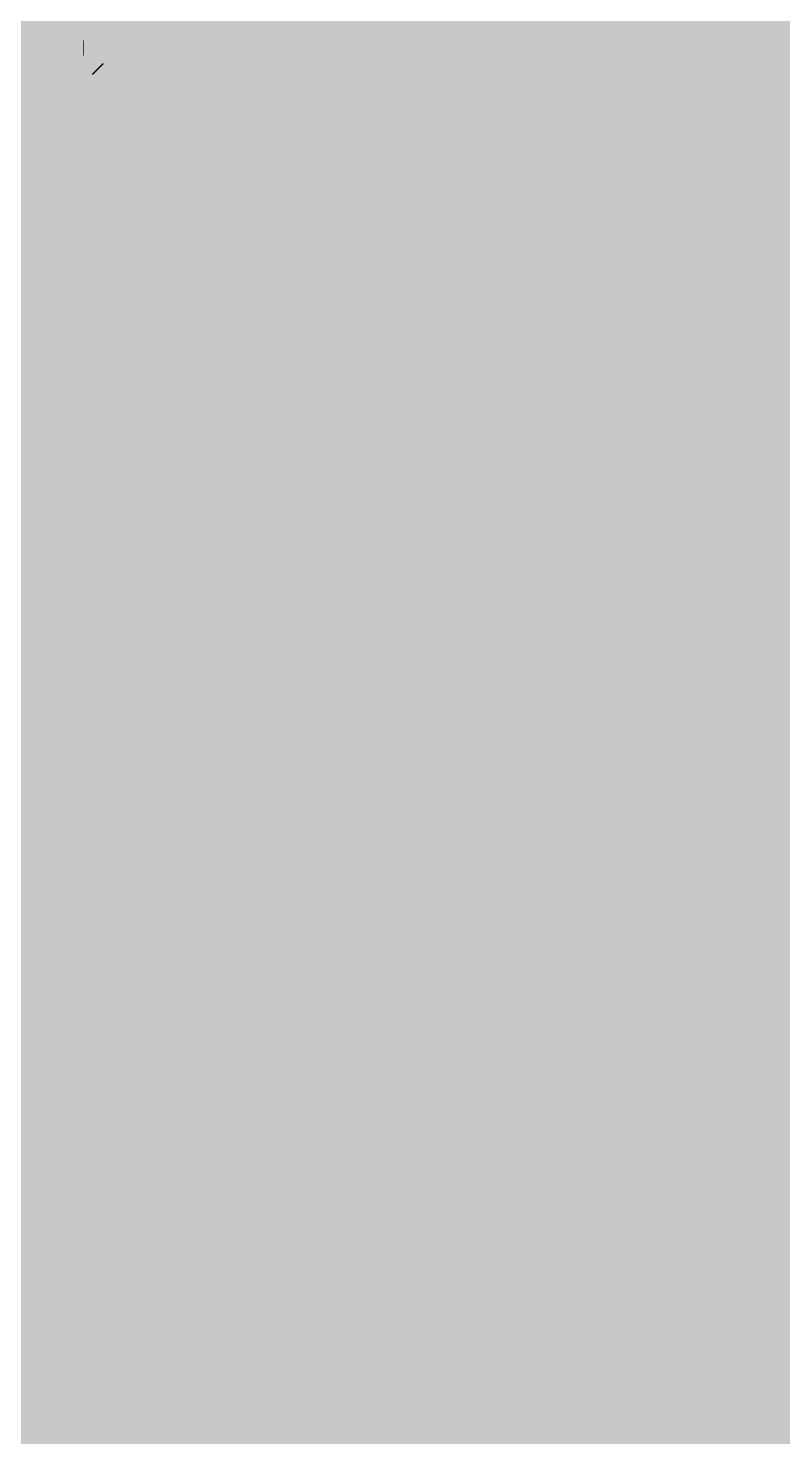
# Model space of a CAD drawing. Extents: x -5 to 157, y -120 to 103.
# Drawn here: x 101.15 to 108.54, y 4.78 to 18.58 of the extents above; entities that cross this region are included whole.
import ezdxf

# ---------------------------------------------------------------- set-up
doc = ezdxf.new("R2010")
doc.units = 0
doc.header["$MEASUREMENT"] = 0
doc.layers.get('0').update_dxf_attribs({"linetype": 'CONTINUOUS'})
for name, color, linetype in [('22-304-2_BOT', 7, 'CONTINUOUS'), ('22-304-2_DRD', 7, 'CONTINUOUS'), ('22-304-2_DRL', 2, 'CONTINUOUS'), ('22-304-2_IN1', 4, 'CONTINUOUS'), ('22-304-2_IN2', 3, 'CONTINUOUS'), ('22-304-2_SMB', 5, 'CONTINUOUS'), ('22-304-2_SMT', 10, 'CONTINUOUS'), ('22-304-2_SPB', 14, 'CONTINUOUS'), ('22-304-2_SSB', 12, 'CONTINUOUS'), ('22-304-2_SST', 11, 'CONTINUOUS'), ('22-304-2_TOP', 13, 'CONTINUOUS'), ('THRUHOLE_TAP', 7, 'CONTINUOUS')]:
    doc.layers.add(name, color=color, linetype=linetype)

# ---------------------------------------------------------------- blocks, each defined once
blk = doc.blocks.new('RECTANGLE_3')
blk.add_solid([(0.4826, 0.4064), (0.4826, -0.4064), (-0.4826, 0.4064), (-0.4826, -0.4064)])
blk = doc.blocks.new('ROUND_39')
at = {"const_width": 0.40005}
blk.add_lwpolyline([(-0.200024, 0, 1), (0.200024, 0, 1)], format="xyb", close=True, dxfattribs=at)
blk = doc.blocks.new('RECTANGLE_49')
blk.add_solid([(1.12522, 1.14935), (1.12522, -1.14935), (-1.12522, 1.14935), (-1.12522, -1.14935)])
blk = doc.blocks.new('RECTANGLE_68')
blk.add_solid([(0.67437, 2.29997), (0.67437, -2.29997), (-0.67437, 2.29997), (-0.67437, -2.29997)])
blk = doc.blocks.new('ROUND_88')
at = {"const_width": 0.10033}
blk.add_lwpolyline([(-0.050164, 0, 1), (0.050164, 0, 1)], format="xyb", close=True, dxfattribs=at)
blk = doc.blocks.new('ROUND_42')
at = {"const_width": 0.40005}
blk.add_lwpolyline([(-0.200024, 0, 1), (0.200024, 0, 1)], format="xyb", close=True, dxfattribs=at)
blk = doc.blocks.new('RECTANGLE_78')
blk.add_solid([(0.62484, 2.25044), (0.62484, -2.25044), (-0.62484, 2.25044), (-0.62484, -2.25044)])
blk = doc.blocks.new('ROUND_80')
at = {"const_width": 0.10033}
blk.add_lwpolyline([(-0.050164, 0, 1), (0.050164, 0, 1)], format="xyb", close=True, dxfattribs=at)

msp = doc.modelspace()

# ---------------------------------------------------------------- linework, layer by layer
at = {"layer": '22-304-2_BOT'}
for points, const_width in [([(101.0666, 30.226), (101.0666, 14.732)], 0.254), ([(101.2952, 30.226), (101.2952, 14.732)], 0.254), ([(101.5238, 30.226), (101.5238, 14.732)], 0.254), ([(101.7524, 30.226), (101.7524, 14.732)], 0.254), ([(101.981, 30.226), (101.981, 14.732)], 0.254), ([(102.2096, 30.226), (102.2096, 14.732)], 0.254), ([(102.4382, 30.226), (102.4382, 14.732)], 0.254), ([(102.6668, 30.226), (102.6668, 14.732)], 0.254), ([(102.8954, 30.226), (102.8954, 14.732)], 0.254), ([(103.124, 30.226), (103.124, 18.08734)], 0.254), ([(103.3526, 30.226), (103.3526, 18.08734)], 0.254), ([(103.5812, 30.226), (103.5812, 18.08734)], 0.254), ([(103.8098, 30.226), (103.8098, 18.08734)], 0.254), ([(104.0384, 30.226), (104.0384, 18.08734)], 0.254), ([(104.267, 30.226), (104.267, 18.08734)], 0.254), ([(104.4956, 30.226), (104.4956, 18.08734)], 0.254), ([(104.7242, 30.226), (104.7242, 18.08734)], 0.254), ([(104.9528, 30.226), (104.9528, 18.08734)], 0.254), ([(105.1814, 30.226), (105.1814, 18.08734)], 0.254), ([(105.41, 30.226), (105.41, 11.09218)], 0.254), ([(105.6386, 30.226), (105.6386, 11.09218)], 0.254), ([(105.8672, 30.226), (105.8672, 11.09218)], 0.254), ([(106.0958, 30.226), (106.0958, 11.09218)], 0.254), ([(106.3244, 30.226), (106.3244, 11.09218)], 0.254), ([(106.553, 30.226), (106.553, 11.09218)], 0.254), ([(106.7816, 30.226), (106.7816, 11.09218)], 0.254), ([(107.0102, 30.226), (107.0102, 11.09218)], 0.254), ([(107.2388, 30.226), (107.2388, 11.09218)], 0.254), ([(107.4674, 30.226), (107.4674, 11.09218)], 0.254), ([(107.696, 30.226), (107.696, 11.09218)], 0.254), ([(107.9246, 30.226), (107.9246, 11.09218)], 0.254), ([(108.1532, 30.226), (108.1532, 18.08734)], 0.254), ([(108.3818, 30.226), (108.3818, 18.08734)], 0.254), ([(108.6104, 30.226), (108.6104, 18.08734)], 0.254), ([(112.30102, 18.669), (92.71, 18.669)], 0.254), ([(112.07242, 18.4404), (92.71, 18.4404)], 0.254), ([(111.84382, 18.2118), (92.71, 18.2118)], 0.254), ([(102.95636, 17.9832), (100.86848, 17.9832)], 0.254), ([(102.95636, 18.08734), (102.95636, 14.732)], 0.254), ([(105.32364, 18.08734), (102.95636, 18.08734)], 0.254), ([(105.32364, 18.08734), (105.32364, 12.4714)], 0.254), ([(108.03636, 17.9832), (105.32364, 17.9832)], 0.254), ([(110.40364, 18.08734), (108.03636, 18.08734), (108.03636, 12.4714)], 0.254), ([(102.95636, 17.7546), (100.86848, 17.7546)], 0.254), ([(108.03636, 17.7546), (105.32364, 17.7546)], 0.254), ([(102.95636, 17.526), (100.86848, 17.526)], 0.254), ([(108.03636, 17.526), (105.32364, 17.526)], 0.254), ([(102.95636, 17.2974), (100.86848, 17.2974)], 0.254), ([(108.03636, 17.2974), (105.32364, 17.2974)], 0.254), ([(102.95636, 17.0688), (100.86848, 17.0688)], 0.254), ([(108.03636, 17.0688), (105.32364, 17.0688)], 0.254), ([(102.95636, 16.8402), (100.86848, 16.8402)], 0.254), ([(108.03636, 16.8402), (105.32364, 16.8402)], 0.254), ([(102.95636, 16.6116), (100.86848, 16.6116)], 0.254), ([(108.03636, 16.6116), (105.32364, 16.6116)], 0.254), ([(102.95636, 16.383), (100.86848, 16.383)], 0.254), ([(108.03636, 16.383), (105.32364, 16.383)], 0.254), ([(102.95636, 16.1544), (100.86848, 16.1544)], 0.254), ([(108.03636, 16.1544), (105.32364, 16.1544)], 0.254), ([(102.95636, 15.9258), (100.86848, 15.9258)], 0.254), ([(108.03636, 15.9258), (105.32364, 15.9258)], 0.254), ([(99.06, 13.589), (103.632, 13.589), (104.14, 14.097), (104.14, 15.28064)], 1.27), ([(102.95636, 15.6972), (99.83724, 15.6972)], 0.254), ([(108.03636, 15.6972), (105.32364, 15.6972)], 0.254), ([(102.95636, 15.4686), (100.0252, 15.4686)], 0.254), ([(108.03636, 15.4686), (105.32364, 15.4686)], 0.254), ([(102.95636, 15.24), (100.13696, 15.24)], 0.254), ([(108.03636, 15.24), (105.32364, 15.24)], 0.254), ([(102.95636, 15.0114), (100.19284, 15.0114)], 0.254), ([(108.03636, 15.0114), (105.32364, 15.0114)], 0.254), ([(102.95636, 14.7828), (100.203, 14.7828)], 0.254), ([(108.03636, 14.7828), (105.32364, 14.7828)], 0.254), ([(102.95636, 14.732), (100.86848, 14.732)], 0.254), ([(108.03636, 14.5542), (105.32364, 14.5542)], 0.254), ([(108.03636, 14.3256), (105.32364, 14.3256)], 0.254), ([(108.03636, 14.097), (105.32364, 14.097)], 0.254), ([(108.03636, 13.8684), (105.32364, 13.8684)], 0.254), ([(108.03636, 13.6398), (105.32364, 13.6398)], 0.254), ([(108.03636, 13.4112), (105.32364, 13.4112)], 0.254), ([(108.03636, 13.1826), (105.32364, 13.1826)], 0.254), ([(108.03636, 12.954), (105.32364, 12.954)], 0.254), ([(108.03636, 12.7254), (105.32364, 12.7254)], 0.254), ([(103.632, 12.446), (100.86848, 12.446)], 0.254), ([(101.0666, 12.446), (101.0666, 11.72718)], 0.254), ([(101.2952, 12.446), (101.2952, 11.72718)], 0.254), ([(101.5238, 12.446), (101.5238, 11.72718)], 0.254), ([(101.7524, 12.446), (101.7524, 11.72718)], 0.254), ([(101.981, 12.446), (101.981, 6.0833)], 0.254), ([(102.2096, 12.446), (102.2096, 6.3119)], 0.254), ([(102.4382, 12.446), (102.4382, 6.5405)], 0.254), ([(102.6668, 12.446), (102.6668, 10.5156)], 0.254), ([(102.8954, 12.446), (102.8954, 10.5156)], 0.254), ([(103.124, 12.446), (103.124, 10.5156)], 0.254), ([(103.3526, 12.446), (103.3526, 10.5156)], 0.254), ([(103.5812, 12.446), (103.5812, 10.5156)], 0.254), ([(103.8098, 12.4587), (103.8098, 10.5156)], 0.254), ([(105.32364, 12.4714), (103.87584, 12.4714)], 0.254), ([(104.0384, 12.4714), (104.0384, 10.5156)], 0.254), ([(104.267, 12.4714), (104.267, 10.5156)], 0.254), ([(104.4956, 12.4714), (104.4956, 5.56514)], 0.254), ([(104.7242, 12.4714), (104.7242, 5.64642)], 0.254), ([(104.9528, 12.4714), (104.9528, 5.6769)], 0.254), ([(105.1814, 12.4714), (105.1814, 11.09218)], 0.254), ([(108.03636, 12.4968), (105.32364, 12.4968)], 0.254), ([(108.077, 12.4714), (108.03636, 12.4714)], 0.254), ([(108.077, 12.4714), (108.077, 11.09218)], 0.254), ([(108.077, 12.2682), (92.71, 12.2682)], 0.254), ([(108.077, 12.0396), (92.71, 12.0396)], 0.254), ([(108.077, 11.811), (92.71, 11.811)], 0.254), ([(101.96322, 11.72718), (98.69678, 11.72718)], 0.254), ([(101.96322, 11.72718), (101.96322, 8.41248)], 0.254), ([(108.077, 11.5824), (101.96322, 11.5824)], 0.254), ([(108.077, 11.3538), (101.96322, 11.3538)], 0.254), ([(108.077, 11.1252), (101.96322, 11.1252)], 0.254), ([(105.04678, 11.09218), (105.04678, 7.77748)], 0.254), ([(108.077, 11.09218), (105.04678, 11.09218)], 0.254), ([(106.68, 11.02868), (106.68, 9.43356)], 0.381), ([(105.04678, 10.8966), (101.96322, 10.8966)], 0.254), ([(105.04678, 10.668), (101.96322, 10.668)], 0.254), ([(103.505, 9.6012), (103.505, 10.668)], 0.254), ([(103.505, 9.6012), (103.505, 10.668)], 0.254), ([(102.5144, 10.5156), (102.5144, 9.0932)], 0.254), ([(104.4956, 10.5156), (102.5144, 10.5156)], 0.254), ([(103.505, 10.4521), (103.505, 9.6012)], 0.381), ([(104.4956, 10.5156), (104.4956, 9.0932)], 0.254), ([(102.5144, 10.4394), (101.96322, 10.4394)], 0.254), ([(105.04678, 10.4394), (104.4956, 10.4394)], 0.254), ([(101.89972, 10.06856), (100.33, 10.06856)], 0.381), ([(102.5144, 10.2108), (101.96322, 10.2108)], 0.254), ([(105.04678, 10.2108), (104.4956, 10.2108)], 0.254), ([(102.108, 10.06856), (100.33, 10.06856)], 0.254), ([(102.5144, 9.9822), (101.96322, 9.9822)], 0.254), ([(105.04678, 9.9822), (104.4956, 9.9822)], 0.254), ([(102.5144, 9.7536), (101.96322, 9.7536)], 0.254), ([(105.04678, 9.7536), (104.4956, 9.7536)], 0.254), ([(102.5779, 9.6012), (103.505, 9.6012)], 0.381), ([(104.4321, 9.6012), (103.505, 9.6012)], 0.381), ([(102.5144, 9.525), (101.96322, 9.525)], 0.254), ([(105.04678, 9.525), (104.4956, 9.525)], 0.254), ([(105.11028, 9.43356), (106.68, 9.43356)], 0.381), ([(106.68, 7.84098), (106.68, 9.43356)], 0.381), ([(106.68, 7.62), (106.68, 9.43356)], 0.254), ([(106.68, 7.62), (106.68, 9.43356), (106.68, 7.62)], 0.254), ([(102.5144, 9.2964), (101.96322, 9.2964)], 0.254), ([(105.04678, 9.2964), (104.4956, 9.2964)], 0.254), ([(102.5144, 9.0678), (101.96322, 9.0678)], 0.254), ([(102.5144, 9.0932), (102.5144, 8.6868)], 0.254), ([(105.04678, 9.0678), (104.4956, 9.0678)], 0.254), ([(102.5144, 8.8392), (101.96322, 8.8392)], 0.254), ([(105.04678, 8.8392), (104.4956, 8.8392)], 0.254), ([(102.5144, 8.6106), (101.96322, 8.6106)], 0.254), ([(102.5144, 8.6868), (102.5144, 7.2644)], 0.254), ([(104.4956, 8.6868), (104.4956, 7.2644)], 0.254), ([(105.04678, 8.6106), (104.4956, 8.6106)], 0.254), ([(100.33, 5.1689), (102.3239, 5.1689), (103.505, 6.35), (103.505, 8.1788)], 0.762), ([(102.5144, 8.382), (92.71, 8.382)], 0.254), ([(101.96322, 8.41248), (98.69678, 8.41248)], 0.254), ([(101.0666, 8.41248), (101.0666, 6.82752)], 0.254), ([(101.2952, 8.41248), (101.2952, 6.82752)], 0.254), ([(101.5238, 8.41248), (101.5238, 6.82752)], 0.254), ([(101.7524, 8.41248), (101.7524, 6.82752)], 0.254), ([(105.04678, 8.382), (104.4956, 8.382)], 0.254), ([(102.5144, 8.1534), (92.71, 8.1534)], 0.254), ([(105.04678, 8.1534), (104.4956, 8.1534)], 0.254), ([(102.5144, 7.9248), (92.71, 7.9248)], 0.254), ([(105.04678, 7.9248), (104.4956, 7.9248)], 0.254), ([(108.077, 7.77748), (105.04678, 7.77748)], 0.254), ([(105.1814, 7.77748), (105.1814, 6.19252)], 0.254), ([(105.41, 7.77748), (105.41, 6.19252)], 0.254), ([(105.6386, 7.77748), (105.6386, 6.19252)], 0.254), ([(105.8672, 7.77748), (105.8672, 6.19252)], 0.254), ([(106.0958, 7.77748), (106.0958, 6.19252)], 0.254), ([(106.3244, 7.77748), (106.3244, 6.19252)], 0.254), ([(106.553, 7.77748), (106.553, 6.19252)], 0.254), ([(106.7816, 7.77748), (106.7816, 6.19252)], 0.254), ([(107.0102, 7.77748), (107.0102, 6.19252)], 0.254), ([(107.2388, 7.77748), (107.2388, 6.19252)], 0.254), ([(107.4674, 7.77748), (107.4674, 6.19252)], 0.254), ([(107.696, 7.77748), (107.696, 6.19252)], 0.254), ([(107.9246, 7.77748), (107.9246, 6.19252)], 0.254), ([(108.077, 7.77748), (108.077, 6.19252)], 0.254), ([(102.5144, 7.6962), (92.71, 7.6962)], 0.254), ([(108.077, 7.6962), (104.4956, 7.6962)], 0.254), ([(102.5144, 7.4676), (92.71, 7.4676)], 0.254), ([(108.077, 7.4676), (104.4956, 7.4676)], 0.254), ([(102.616, 7.239), (92.71, 7.239)], 0.254), ([(102.616, 7.2644), (102.5144, 7.2644)], 0.254), ([(102.616, 7.2644), (102.616, 6.7183)], 0.254), ([(104.394, 7.2644), (104.394, 6.35)], 0.254), ([(104.4956, 7.2644), (104.394, 7.2644)], 0.254), ([(108.077, 7.239), (104.394, 7.239)], 0.254), ([(102.616, 7.0104), (92.71, 7.0104)], 0.254), ([(108.077, 7.0104), (104.394, 7.0104)], 0.254), ([(101.96322, 6.82752), (98.69678, 6.82752)], 0.254), ([(101.96322, 6.82752), (101.96322, 6.06298)], 0.254), ([(102.616, 6.7818), (101.96322, 6.7818)], 0.254), ([(108.077, 6.7818), (104.394, 6.7818)], 0.254), ([(102.616, 6.7183), (101.96322, 6.06298)], 0.254), ([(102.4509, 6.5532), (101.96322, 6.5532)], 0.254), ([(108.077, 6.5532), (104.394, 6.5532)], 0.254), ([(102.2223, 6.3246), (101.96322, 6.3246)], 0.254), ([(108.077, 6.3246), (104.394, 6.3246)], 0.254), ([(101.9937, 6.096), (101.96322, 6.096)], 0.254), ([(105.04678, 6.096), (104.3559, 6.096)], 0.254), ([(105.04678, 6.19252), (105.04678, 5.6769)], 0.254), ([(108.077, 6.19252), (105.04678, 6.19252)], 0.254), ([(105.04678, 5.8674), (104.25176, 5.8674)], 0.254), ([(104.267, 5.8928), (104.267, 5.41782)], 0.254), ([(104.13238, 5.72008), (102.9589, 4.5466)], 0.254), ([(105.04678, 5.6769), (104.9909, 5.6769)], 0.254), ([(104.0384, 5.6261), (104.0384, 5.19684)], 0.254), ([(104.69626, 5.6388), (104.0511, 5.6388)], 0.254), ([(103.8098, 5.3975), (103.8098, 4.96824)], 0.254), ([(104.25684, 5.4102), (103.8225, 5.4102)], 0.254), ([(104.17556, 5.33654), (101.31552, 2.4765)], 0.254), ([(103.5812, 5.1689), (103.5812, 4.73964)], 0.254), ([(104.02062, 5.1816), (103.5939, 5.1816)], 0.254), ([(101.93528, -0.635), (101.727, -0.43942), (101.727, 1.27), (104.9909, 4.5339), (106.68, 4.5339)], 1.27), ([(107.315, 0.635), (107.061, 0.889), (107.061, 4.1529), (106.68, 4.5339)], 1.27), ([(103.3526, 4.9403), (103.3526, 4.51104)], 0.254), ([(103.79202, 4.953), (103.3653, 4.953)], 0.254), ([(103.124, 4.7117), (103.124, 4.28244)], 0.254), ([(103.56342, 4.7244), (103.1367, 4.7244)], 0.254), ([(108.31322, 4.76504), (108.31322, 2.87782)], 0.254), ([(108.34624, 4.7244), (108.31322, 4.7244)], 0.254), ([(108.3818, 4.68376), (108.3818, 2.15646)], 0.254)]:
    msp.add_lwpolyline(points, dxfattribs=dict(at, const_width=const_width))
at = {"layer": '22-304-2_BOT', "const_width": 0.254}
for points in [[(103.632, 12.446, 0.0537554), (103.87565, 12.47227)], [(103.632, 12.446, 0.0537554), (103.87565, 12.47227)], [(104.13238, 5.72008, 0.1994375), (104.39405, 6.35)], [(104.13238, 5.72008, 0.1994375), (104.39405, 6.35)], [(104.9909, 5.6769, 0.1989127), (104.18268, 5.34212)], [(104.9909, 5.6769, 0.1989127), (104.18268, 5.34212)], [(108.31322, 4.76504, 0.0327083), (108.41173, 4.65273)], [(108.31322, 4.76504, 0.0327083), (108.41173, 4.65273)]]:
    msp.add_lwpolyline(points, format="xyb", dxfattribs=at)
at = {"layer": '22-304-2_DRD', "const_width": 0.254}
for points in [[(103.251, 11.303), (102.87, 10.922)], [(103.251, 11.303), (102.87, 10.922)], [(103.759, 11.303), (103.251, 11.303)], [(103.759, 11.303), (103.251, 11.303)], [(104.14, 10.922), (103.759, 11.303)], [(104.14, 10.922), (103.759, 11.303)], [(102.87, 10.922), (102.87, 10.414)], [(102.87, 10.922), (102.87, 10.414)], [(103.251, 11.049), (103.251, 10.922)], [(103.378, 11.049), (103.251, 11.049)], [(103.251, 11.049), (103.251, 10.922)], [(103.378, 11.049), (103.251, 11.049)], [(103.251, 10.922), (103.378, 10.922)], [(103.251, 10.922), (103.378, 10.922)], [(103.378, 10.922), (103.378, 11.049)], [(103.378, 10.922), (103.378, 11.049)], [(103.632, 11.049), (103.632, 10.922)], [(103.759, 11.049), (103.632, 11.049)], [(103.632, 11.049), (103.632, 10.922)], [(103.759, 11.049), (103.632, 11.049)], [(103.632, 10.922), (103.759, 10.922)], [(103.632, 10.922), (103.759, 10.922)], [(103.759, 10.922), (103.759, 11.049)], [(103.759, 10.922), (103.759, 11.049)], [(104.14, 10.414), (104.14, 10.922)], [(104.14, 10.414), (104.14, 10.922)], [(101.854, 10.70356), (101.473, 10.32256)], [(102.362, 10.70356), (101.854, 10.70356)], [(102.743, 10.32256), (102.362, 10.70356)], [(103.378, 10.287), (103.124, 10.541)], [(103.378, 10.287), (103.124, 10.541)], [(103.886, 10.541), (103.632, 10.287)], [(103.886, 10.541), (103.632, 10.287)], [(101.854, 10.44956), (101.854, 10.32256)], [(101.981, 10.44956), (101.854, 10.44956)], [(101.981, 10.32256), (101.981, 10.44956)], [(102.235, 10.44956), (102.235, 10.32256)], [(102.362, 10.44956), (102.235, 10.44956)], [(102.362, 10.32256), (102.362, 10.44956)], [(102.87, 10.414), (103.251, 10.033)], [(102.87, 10.414), (103.251, 10.033)], [(103.759, 10.033), (104.14, 10.414)], [(103.759, 10.033), (104.14, 10.414)], [(101.473, 10.32256), (101.473, 9.81456)], [(101.854, 10.32256), (101.981, 10.32256)], [(102.235, 10.32256), (102.362, 10.32256)], [(102.743, 9.81456), (102.743, 10.32256)], [(103.632, 10.287), (103.378, 10.287)], [(103.632, 10.287), (103.378, 10.287)], [(103.251, 10.033), (103.759, 10.033)], [(103.251, 10.033), (103.759, 10.033)], [(101.473, 9.81456), (101.854, 9.43356)], [(101.981, 9.68756), (101.727, 9.94156)], [(102.489, 9.94156), (102.235, 9.68756)], [(102.362, 9.43356), (102.743, 9.81456)], [(102.235, 9.68756), (101.981, 9.68756)], [(101.854, 9.43356), (102.362, 9.43356)], [(106.426, 8.255), (106.045, 7.874)], [(106.426, 8.255), (106.045, 7.874)], [(106.426, 8.255), (106.045, 7.874)], [(106.934, 8.255), (106.426, 8.255)], [(106.934, 8.255), (106.426, 8.255)], [(106.934, 8.255), (106.426, 8.255)], [(107.315, 7.874), (106.934, 8.255)], [(107.315, 7.874), (106.934, 8.255)], [(107.315, 7.874), (106.934, 8.255)], [(106.426, 8.001), (106.426, 7.874)], [(106.553, 8.001), (106.426, 8.001)], [(106.426, 8.001), (106.426, 7.874)], [(106.553, 8.001), (106.426, 8.001)], [(106.426, 8.001), (106.426, 7.874)], [(106.553, 8.001), (106.426, 8.001)], [(106.553, 7.874), (106.553, 8.001)], [(106.553, 7.874), (106.553, 8.001)], [(106.553, 7.874), (106.553, 8.001)], [(106.807, 8.001), (106.807, 7.874)], [(106.934, 8.001), (106.807, 8.001)], [(106.807, 8.001), (106.807, 7.874)], [(106.934, 8.001), (106.807, 8.001)], [(106.807, 8.001), (106.807, 7.874)], [(106.934, 8.001), (106.807, 8.001)], [(106.934, 7.874), (106.934, 8.001)], [(106.934, 7.874), (106.934, 8.001)], [(106.934, 7.874), (106.934, 8.001)], [(106.045, 7.874), (106.045, 7.366)], [(106.045, 7.874), (106.045, 7.366)], [(106.045, 7.874), (106.045, 7.366)], [(106.426, 7.874), (106.553, 7.874)], [(106.426, 7.874), (106.553, 7.874)], [(106.426, 7.874), (106.553, 7.874)], [(106.807, 7.874), (106.934, 7.874)], [(106.807, 7.874), (106.934, 7.874)], [(106.807, 7.874), (106.934, 7.874)], [(107.315, 7.366), (107.315, 7.874)], [(107.315, 7.366), (107.315, 7.874)], [(107.315, 7.366), (107.315, 7.874)], [(106.553, 7.239), (106.299, 7.493)], [(106.553, 7.239), (106.299, 7.493)], [(106.553, 7.239), (106.299, 7.493)], [(107.061, 7.493), (106.807, 7.239)], [(107.061, 7.493), (106.807, 7.239)], [(107.061, 7.493), (106.807, 7.239)], [(106.045, 7.366), (106.426, 6.985)], [(106.045, 7.366), (106.426, 6.985)], [(106.045, 7.366), (106.426, 6.985)], [(106.934, 6.985), (107.315, 7.366)], [(106.934, 6.985), (107.315, 7.366)], [(106.934, 6.985), (107.315, 7.366)], [(106.807, 7.239), (106.553, 7.239)], [(106.807, 7.239), (106.553, 7.239)], [(106.807, 7.239), (106.553, 7.239)], [(106.426, 6.985), (106.934, 6.985)], [(106.426, 6.985), (106.934, 6.985)], [(106.426, 6.985), (106.934, 6.985)]]:
    msp.add_lwpolyline(points, dxfattribs=at)
at = {"layer": '22-304-2_IN2', "const_width": 0.254}
for points in [[(103.3526, 54.737), (103.3526, -27.73934)], [(103.5812, 54.737), (103.5812, -27.73934)], [(103.8098, 54.737), (103.8098, -27.73934)], [(104.0384, 54.737), (104.0384, -27.73934)], [(104.267, 54.737), (104.267, -27.73934)], [(104.4956, 54.737), (104.4956, -27.73934)], [(103.124, 54.54904), (103.124, -27.73934)], [(102.8954, 54.10962), (102.8954, -27.73934)], [(102.6668, 53.77942), (102.6668, -27.73934)], [(106.7816, 42.96664), (106.7816, 2.27584)], [(108.6104, 42.96664), (108.6104, 2.27584)], [(107.0102, 42.66946), (107.0102, 2.27584)], [(108.3818, 42.66946), (108.3818, 2.27584)], [(107.2388, 42.51452), (107.2388, 2.27584)], [(107.4674, 42.43324), (107.4674, 2.27584)], [(107.696, 42.40784), (107.696, 2.27584)], [(107.9246, 42.43324), (107.9246, 2.27584)], [(108.1532, 42.51452), (108.1532, 2.27584)], [(102.4382, 40.04818), (102.4382, -27.73934)], [(102.2096, 39.8145), (102.2096, -27.73934)], [(101.981, 39.6875), (101.981, -27.73934)], [(106.553, 35.41522), (106.553, 2.27584)], [(104.7242, 34.93262), (104.7242, -27.73934)], [(106.3244, 34.90214), (106.3244, 2.27584)], [(104.9528, 34.71672), (104.9528, -27.73934)], [(106.0958, 34.69894), (106.0958, 2.27584)], [(105.1814, 34.59734), (105.1814, -27.73934)], [(105.41, 34.54146), (105.41, -27.73934)], [(105.6386, 34.53892), (105.6386, -27.73934)], [(105.8672, 34.58718), (105.8672, 2.27584)], [(101.7524, 33.31464), (101.7524, -27.73934)], [(101.5238, 33.01746), (101.5238, -27.73934)], [(101.2952, 32.86252), (101.2952, -27.73934)], [(101.0666, 32.78124), (101.0666, -27.73934)], [(137.16762, 18.669), (92.70238, 18.669)], [(137.16762, 18.4404), (92.70238, 18.4404)], [(137.16762, 18.2118), (92.70238, 18.2118)], [(137.16762, 17.9832), (92.70238, 17.9832)], [(137.16762, 17.7546), (92.70238, 17.7546)], [(137.16762, 17.526), (92.70238, 17.526)], [(137.16762, 17.2974), (92.70238, 17.2974)], [(137.16762, 17.0688), (92.70238, 17.0688)], [(137.16762, 16.8402), (92.70238, 16.8402)], [(133.00456, 16.6116), (92.70238, 16.6116)], [(132.63118, 16.383), (92.70238, 16.383)], [(132.42036, 16.1544), (92.70238, 16.1544)], [(132.2832, 15.9258), (92.70238, 15.9258)], [(132.19938, 15.6972), (99.65182, 15.6972)], [(132.15874, 15.4686), (99.8855, 15.4686)], [(132.1562, 15.24), (100.0125, 15.24)], [(132.1943, 15.0114), (100.07346, 15.0114)], [(132.2705, 14.7828), (100.08362, 14.7828)], [(132.15366, 14.5542), (100.04044, 14.5542)], [(132.15366, 14.3256), (99.9363, 14.3256)], [(132.15366, 14.097), (99.7458, 14.097)], [(132.15366, 13.8684), (99.3267, 13.8684)], [(132.15366, 13.6398), (96.86544, 13.6398)], [(132.15366, 13.4112), (96.90862, 13.4112)], [(132.15366, 13.1826), (96.89846, 13.1826)], [(132.15366, 12.954), (96.8375, 12.954)], [(132.15366, 12.7254), (96.7105, 12.7254)], [(132.15366, 12.4968), (96.47682, 12.4968)], [(132.15366, 12.2682), (92.70238, 12.2682)], [(132.15366, 12.0396), (92.70238, 12.0396)], [(137.16762, 11.811), (92.70238, 11.811)], [(137.16762, 11.5824), (92.70238, 11.5824)], [(137.16762, 11.3538), (92.70238, 11.3538)], [(137.16762, 11.1252), (92.70238, 11.1252)], [(137.16762, 10.8966), (92.70238, 10.8966)], [(137.16762, 10.668), (92.70238, 10.668)], [(137.16762, 10.4394), (92.70238, 10.4394)], [(137.16762, 10.2108), (92.70238, 10.2108)], [(137.16762, 9.9822), (92.70238, 9.9822)], [(137.16762, 9.7536), (92.70238, 9.7536)], [(137.16762, 9.525), (92.70238, 9.525)], [(137.16762, 9.2964), (92.70238, 9.2964)], [(137.16762, 9.0678), (92.70238, 9.0678)], [(137.16762, 8.8392), (92.70238, 8.8392)], [(137.16762, 8.6106), (92.70238, 8.6106)], [(137.16762, 8.382), (92.70238, 8.382)], [(137.16762, 8.1534), (92.70238, 8.1534)], [(137.16762, 7.9248), (92.70238, 7.9248)], [(137.16762, 7.6962), (92.70238, 7.6962)], [(137.16762, 7.4676), (92.70238, 7.4676)], [(137.16762, 7.239), (92.70238, 7.239)], [(137.16762, 7.0104), (92.70238, 7.0104)], [(133.35762, 6.7818), (92.70238, 6.7818)], [(133.14172, 6.5532), (92.70238, 6.5532)], [(133.02234, 6.3246), (92.70238, 6.3246)], [(132.96646, 6.096), (92.70238, 6.096)], [(132.96392, 5.8674), (92.70238, 5.8674)], [(133.01218, 5.6388), (92.70238, 5.6388)], [(133.12394, 5.4102), (92.70238, 5.4102)], [(133.32714, 5.1816), (92.70238, 5.1816)], [(133.84022, 4.953), (92.70238, 4.953)], [(136.50214, 4.7244), (92.70238, 4.7244)]]:
    msp.add_lwpolyline(points, dxfattribs=at)
at = {"layer": '22-304-2_SMT', "const_width": 0.254}
for points in [[(102.2858, 29.21), (102.2858, 13.335)], [(102.5144, 29.21), (102.5144, 13.335)], [(102.743, 29.21), (102.743, 13.335)], [(102.9716, 29.21), (102.9716, 13.335)], [(103.2002, 29.21), (103.2002, 13.335)], [(103.4288, 29.21), (103.4288, 13.335)], [(103.6574, 29.21), (103.6574, 13.335)], [(103.886, 29.21), (103.886, 13.335)], [(104.1146, 29.21), (104.1146, 13.335)], [(104.3432, 29.21), (104.3432, 13.335)], [(104.5718, 29.21), (104.5718, 13.335)], [(104.8004, 29.21), (104.8004, 13.3096)], [(105.029, 29.21), (105.029, 13.081)], [(105.2576, 29.21), (105.2576, 12.8524)], [(105.4862, 29.21), (105.4862, 12.6238)], [(105.7148, 29.21), (105.7148, 12.3952)], [(105.9434, 29.21), (105.9434, 12.1666)], [(106.172, 29.21), (106.172, 12.065)], [(106.4006, 29.21), (106.4006, 12.065)], [(106.6292, 29.21), (106.6292, 12.065)], [(106.8578, 29.21), (106.8578, 12.065)], [(107.0864, 29.21), (107.0864, 12.065)], [(107.315, 29.21), (107.315, 12.065)], [(107.5436, 29.21), (107.5436, 12.065)], [(107.7722, 29.21), (107.7722, 12.065)], [(108.0008, 29.21), (108.0008, 12.065)], [(108.2294, 29.21), (108.2294, 12.065)], [(108.458, 29.21), (108.458, 12.065)], [(102.235, 24.13), (102.235, 14.605)], [(138.43, 19.685), (138.43, 15.24), (131.445, 15.24), (131.445, 13.335), (130.175, 12.065), (106.045, 12.065)], [(114.935, 18.5674), (102.235, 18.5674)], [(114.935, 18.3388), (102.235, 18.3388)], [(114.935, 18.1102), (102.235, 18.1102)], [(114.935, 17.8816), (102.235, 17.8816)], [(138.43, 17.653), (102.235, 17.653)], [(138.43, 17.4244), (102.235, 17.4244)], [(138.43, 17.1958), (102.235, 17.1958)], [(138.43, 16.9672), (102.235, 16.9672)], [(138.43, 16.7386), (102.235, 16.7386)], [(138.43, 16.51), (102.235, 16.51)], [(138.43, 16.2814), (102.235, 16.2814)], [(138.43, 16.0528), (102.235, 16.0528)], [(138.43, 15.8242), (102.235, 15.8242)], [(138.43, 15.5956), (102.235, 15.5956)], [(138.43, 15.367), (102.235, 15.367)], [(131.445, 15.1384), (102.235, 15.1384)], [(131.445, 14.9098), (102.235, 14.9098)], [(131.445, 14.6812), (102.235, 14.6812)], [(102.235, 14.605), (102.235, 13.335)], [(131.445, 14.4526), (102.235, 14.4526)], [(131.445, 14.224), (102.235, 14.224)], [(131.445, 13.9954), (102.235, 13.9954)], [(131.445, 13.7668), (102.235, 13.7668)], [(131.445, 13.5382), (102.235, 13.5382)], [(104.775, 13.335), (102.235, 13.335)], [(104.775, 13.335), (106.045, 12.065)], [(131.4196, 13.3096), (104.8004, 13.3096)], [(131.191, 13.081), (105.029, 13.081)], [(130.9624, 12.8524), (105.2576, 12.8524)], [(130.7338, 12.6238), (105.4862, 12.6238)], [(130.5052, 12.3952), (105.7148, 12.3952)], [(130.2766, 12.1666), (105.9434, 12.1666)]]:
    msp.add_lwpolyline(points, dxfattribs=at)
at = {"layer": '22-304-2_SSB', "const_width": 0.1524}
for points in [[(101.91496, 26.96972), (101.75748, 27.4193), (101.67874, 27.4193), (101.67874, 18.39976), (101.69144, 18.39976), (101.68128, 18.39976), (101.82606, 18.18894), (101.85146, 18.18894), (101.85654, 18.18894), (101.8667, 18.17878), (106.15422, 18.17878), (107.20578, 18.17878), (107.20578, 17.63014), (107.35564, 17.63014), (107.35564, 16.88084), (106.00436, 16.88084), (106.00436, 17.63014), (106.15422, 17.63014), (106.15422, 18.17878)], [(107.20832, 18.17878), (111.4933, 18.17878), (111.43488, 18.26006), (111.44504, 18.27022), (111.50346, 18.18894), (111.53394, 18.18894), (111.67872, 18.39976), (111.66856, 18.39976), (111.67872, 18.39976), (111.67872, 27.4193), (111.60252, 27.4193), (111.44504, 26.96972)], [(101.92512, 26.97988), (101.91496, 26.96972), (101.91496, 18.27022), (102.52202, 18.32102), (102.52202, 26.87066)], [(101.69144, 18.3896), (101.68636, 18.3896)], [(101.92512, 18.26006), (101.91496, 18.27022), (101.85654, 18.18894), (101.85654, 18.17878), (101.8667, 18.17878), (101.92512, 18.26006), (102.52202, 18.31086), (110.83798, 18.31086), (111.43488, 18.26006)], [(101.83622, 18.17878), (101.82606, 18.18894)], [(103.46436, 16.7513), (103.46436, 16.83004), (103.3145, 16.83004), (103.3145, 17.63014), (103.46436, 17.63014), (103.46436, 18.17878)], [(104.51592, 18.17878), (104.51592, 17.63014), (104.66578, 17.63014), (104.66578, 16.83004), (104.51592, 16.83004), (104.51592, 16.7513), (103.46436, 16.7513), (103.46436, 15.75054), (103.46436, 15.39748), (103.54564, 15.31874), (103.76408, 15.10284), (103.76408, 13.47978), (104.51592, 13.47978), (104.51592, 15.31874), (104.51592, 15.75054), (103.46436, 15.75054)], [(104.51592, 15.75054), (104.51592, 16.7513)], [(104.51592, 15.31874), (103.54564, 15.31874)], [(106.47172, 12.84224), (106.30408, 12.96162), (106.30408, 13.19784), (106.47172, 13.31722), (106.6419, 13.31722), (106.97972, 13.081), (107.32008, 13.31722), (107.32008, 12.84224)], [(103.18242, 12.87272), (103.18242, 12.63396)], [(103.18242, 12.75334), (104.19842, 12.75334), (104.02824, 12.63396)], [(106.30408, 12.47902), (106.30408, 12.00404), (106.97972, 12.47902), (107.1499, 12.47902), (107.32008, 12.4206), (107.32008, 12.065), (107.1499, 12.00404)], [(103.18242, 12.15136), (103.18242, 11.67892), (103.85806, 12.15136), (104.02824, 12.15136), (104.19842, 12.09294), (104.19842, 11.73734), (104.02824, 11.67892)], [(106.47172, 11.64082), (106.30408, 11.5824), (106.30408, 11.2268), (106.47172, 11.16584), (107.1499, 11.16584), (107.32008, 11.2268), (107.32008, 11.5824), (107.1499, 11.64082)], [(103.35006, 11.31316), (103.18242, 11.25474), (103.18242, 10.89914), (103.35006, 10.84072), (104.02824, 10.84072), (104.19842, 10.89914), (104.19842, 11.25474), (104.02824, 11.31316)], [(101.63048, 4.62026), (101.9302, 4.62026), (101.9302, 10.61974), (101.63048, 10.61974)], [(104.3305, 10.3505), (104.3305, 7.4295), (102.6922, 7.4295), (102.6922, 10.3505), (104.3305, 10.3505)], [(105.37952, 3.98526), (105.0798, 3.98526), (105.0798, 9.98474), (105.37952, 9.98474)], [(107.98048, 3.98526), (108.2802, 3.98526), (108.2802, 9.98474), (107.98048, 9.98474)], [(101.9175, 6.7945), (98.7425, 6.7945)], [(101.9175, 6.7945), (101.9175, 6.477), (98.7425, 6.477)], [(101.9175, 6.71576), (98.7425, 6.71576)], [(101.17582, 6.7945), (101.17582, 6.477)], [(101.31298, 6.7945), (101.31298, 6.477)], [(101.45014, 6.7945), (101.45014, 6.477)], [(101.5873, 6.7945), (101.5873, 6.477)], [(101.72446, 6.7945), (101.72446, 6.477)], [(101.86162, 6.7945), (101.86162, 6.477)], [(101.9175, 6.5786), (98.7425, 6.5786)], [(105.0925, 6.1595), (105.0925, 5.842)], [(108.2675, 6.1595), (105.0925, 6.1595)], [(108.2675, 6.1595), (108.2675, 5.842), (105.0925, 5.842)], [(105.1941, 6.1595), (105.1941, 5.842)], [(105.33126, 6.1595), (105.33126, 5.842)], [(105.46842, 6.1595), (105.46842, 5.842)], [(105.60558, 6.1595), (105.60558, 5.842)], [(105.74274, 6.1595), (105.74274, 5.842)], [(105.8799, 6.1595), (105.8799, 5.842)], [(106.01706, 6.1595), (106.01706, 5.842)], [(106.15422, 6.1595), (106.15422, 5.842)], [(106.29138, 6.1595), (106.29138, 5.842)], [(106.42854, 6.1595), (106.42854, 5.842)], [(106.5657, 6.1595), (106.5657, 5.842)], [(106.70286, 6.1595), (106.70286, 5.842)], [(106.84002, 6.1595), (106.84002, 5.842)], [(106.97718, 6.1595), (106.97718, 5.842)], [(107.11434, 6.1595), (107.11434, 5.842)], [(107.2515, 6.1595), (107.2515, 5.842)], [(107.38866, 6.1595), (107.38866, 5.842)], [(107.52582, 6.1595), (107.52582, 5.842)], [(107.66298, 6.1595), (107.66298, 5.842)], [(107.80014, 6.1595), (107.80014, 5.842)], [(107.9373, 6.1595), (107.9373, 5.842)], [(108.07446, 6.1595), (108.07446, 5.842)], [(108.21162, 6.1595), (108.21162, 5.842)], [(108.2675, 6.08076), (105.0925, 6.08076)], [(108.2675, 5.9436), (105.0925, 5.9436)]]:
    msp.add_lwpolyline(points, dxfattribs=at)
at = {"layer": '22-304-2_SST', "const_width": 0.1524}
for points in [[(98.1837, 20.44954, 0.2844351), (103.19512, 13.35532)], [(99.3267, 20.44954, 0.3937362), (106.42092, 13.83792)], [(96.95434, 19.89328, 0.2859833), (103.19512, 11.98626)], [(103.70566, 19.34972, 0.2655545), (106.42092, 17.79821)], [(106.42092, 12.7, 0.3581239), (114.51336, 19.34972)], [(106.42092, 13.84046, 0.3491744), (113.3475, 19.34972)], [(106.42092, 17.80032, 0.2654448), (109.13371, 19.34968)], [(106.42092, 11.42492, 0.233606), (113.98725, 15.16405)], [(103.89362, 13.09624, 0.0779909), (106.42092, 12.69962)], [(103.89362, 11.76528, 0.0672311), (106.42092, 11.42391)]]:
    msp.add_lwpolyline(points, format="xyb", dxfattribs=at)
for points in [[(103.19512, 13.35532), (103.19512, 11.98626)], [(103.19512, 13.35532), (103.2002, 13.35532), (103.20274, 13.35278), (103.20782, 13.35024), (103.2129, 13.3477), (103.21544, 13.3477), (103.22052, 13.34516), (103.2256, 13.34262), (103.23068, 13.34262), (103.23322, 13.34008), (103.2383, 13.33754), (103.24338, 13.335), (103.24846, 13.335), (103.251, 13.33246), (103.25608, 13.32992), (103.26116, 13.32992), (103.26624, 13.32738), (103.26878, 13.32484), (103.27386, 13.32484), (103.27894, 13.3223), (103.28148, 13.31976), (103.28656, 13.31722), (103.29164, 13.31722), (103.29672, 13.31468), (103.29926, 13.31214), (103.30434, 13.31214), (103.30942, 13.3096), (103.3145, 13.30706), (103.31704, 13.30452), (103.32212, 13.30452), (103.3272, 13.30198), (103.32974, 13.29944), (103.33482, 13.29944), (103.3399, 13.2969), (103.34498, 13.29436), (103.34752, 13.29436), (103.3526, 13.29182), (103.35768, 13.28928), (103.36276, 13.28674), (103.3653, 13.28674), (103.37038, 13.2842), (103.37546, 13.28166), (103.38054, 13.28166), (103.38308, 13.27912), (103.38816, 13.27658), (103.39324, 13.27658), (103.39578, 13.27404), (103.40086, 13.2715), (103.40594, 13.26896), (103.41102, 13.26896), (103.41356, 13.26642), (103.41864, 13.26388), (103.42372, 13.26388), (103.4288, 13.26134), (103.43134, 13.2588), (103.43642, 13.2588), (103.4415, 13.25626), (103.44658, 13.25372), (103.44912, 13.25372), (103.4542, 13.25118), (103.45928, 13.24864), (103.46182, 13.24864), (103.4669, 13.2461), (103.47198, 13.24356), (103.47706, 13.24356), (103.4796, 13.24102), (103.48468, 13.23848), (103.48976, 13.23848), (103.49484, 13.23594), (103.49738, 13.2334), (103.50246, 13.2334), (103.50754, 13.23086), (103.51008, 13.22832), (103.51516, 13.22832), (103.52024, 13.22578), (103.52532, 13.22324), (103.52786, 13.22324), (103.53294, 13.2207), (103.53802, 13.2207), (103.5431, 13.21816), (103.54564, 13.21562), (103.55072, 13.21562), (103.5558, 13.21308), (103.56088, 13.21054), (103.56342, 13.21054), (103.5685, 13.208), (103.57358, 13.20546), (103.57612, 13.20546), (103.5812, 13.20292), (103.58628, 13.20292), (103.59136, 13.20038), (103.5939, 13.19784), (103.59898, 13.19784), (103.60406, 13.1953), (103.60914, 13.19276), (103.61168, 13.19276), (103.61676, 13.19022), (103.62184, 13.19022), (103.62692, 13.18768), (103.62946, 13.18514), (103.63454, 13.18514), (103.63962, 13.1826), (103.6447, 13.18006), (103.64724, 13.18006), (103.65232, 13.17752), (103.6574, 13.17752), (103.65994, 13.17498), (103.66502, 13.17244), (103.6701, 13.17244), (103.67518, 13.1699), (103.67772, 13.1699), (103.6828, 13.16736), (103.68788, 13.16482), (103.69296, 13.16482), (103.6955, 13.16228), (103.70058, 13.16228), (103.70566, 13.15974), (103.71074, 13.1572), (103.71328, 13.1572), (103.71836, 13.15466), (103.72344, 13.15466), (103.72598, 13.15212), (103.73106, 13.14958), (103.73614, 13.14958), (103.74122, 13.14704), (103.74376, 13.14704), (103.74884, 13.1445), (103.75392, 13.14196), (103.759, 13.14196), (103.76154, 13.13942), (103.76662, 13.13942), (103.7717, 13.13688), (103.77678, 13.13688), (103.77932, 13.13434), (103.7844, 13.1318), (103.78948, 13.1318), (103.79456, 13.12926), (103.7971, 13.12926), (103.80218, 13.12672), (103.80726, 13.12418), (103.8098, 13.12418), (103.81488, 13.12164), (103.81996, 13.12164), (103.82504, 13.1191), (103.82758, 13.11656), (103.83266, 13.11656), (103.83774, 13.11402), (103.84282, 13.11402), (103.84536, 13.11148), (103.85044, 13.11148), (103.85552, 13.10894), (103.8606, 13.1064), (103.86314, 13.1064), (103.86822, 13.10386), (103.8733, 13.10386), (103.87584, 13.10132), (103.88092, 13.09878), (103.886, 13.09878), (103.89108, 13.09624), (103.89362, 13.09624)], [(103.89362, 11.76528), (103.89362, 13.09624)], [(103.89362, 11.76528), (103.89108, 11.76782), (103.886, 11.76782), (103.88092, 11.77036), (103.87584, 11.77036), (103.8733, 11.7729), (103.86822, 11.7729), (103.86314, 11.77544), (103.8606, 11.77544), (103.85552, 11.77798), (103.85044, 11.77798), (103.84536, 11.78052), (103.84282, 11.78052), (103.83774, 11.78052), (103.83266, 11.78306), (103.82758, 11.78306), (103.82504, 11.7856), (103.81996, 11.7856), (103.81488, 11.78814), (103.8098, 11.78814), (103.80726, 11.79068), (103.80218, 11.79068), (103.7971, 11.79322), (103.79456, 11.79322), (103.78948, 11.79576), (103.7844, 11.79576), (103.77932, 11.7983), (103.77678, 11.7983), (103.7717, 11.80084), (103.76662, 11.80084), (103.76154, 11.80338), (103.759, 11.80338), (103.75392, 11.80592), (103.74884, 11.80592), (103.74376, 11.80846), (103.74122, 11.80846), (103.73614, 11.811), (103.73106, 11.811), (103.72598, 11.81354), (103.72344, 11.81354), (103.71836, 11.81608), (103.71328, 11.81862), (103.71074, 11.81862), (103.70566, 11.82116), (103.70058, 11.82116), (103.6955, 11.8237), (103.69296, 11.8237), (103.68788, 11.82624), (103.6828, 11.82624), (103.67772, 11.82878), (103.67518, 11.82878), (103.6701, 11.83132), (103.66502, 11.83132), (103.65994, 11.83386), (103.6574, 11.83386), (103.65232, 11.8364), (103.64724, 11.8364), (103.6447, 11.83894), (103.63962, 11.83894), (103.63454, 11.84148), (103.62946, 11.84148), (103.62692, 11.84402), (103.62184, 11.84402), (103.61676, 11.84656), (103.61168, 11.84656), (103.60914, 11.8491), (103.60406, 11.85164), (103.59898, 11.85164), (103.5939, 11.85418), (103.59136, 11.85418), (103.58628, 11.85672), (103.5812, 11.85672), (103.57866, 11.85926), (103.57358, 11.85926), (103.5685, 11.8618), (103.56342, 11.8618), (103.56088, 11.86434), (103.5558, 11.86434), (103.55072, 11.86688), (103.54564, 11.86942), (103.5431, 11.86942), (103.53802, 11.87196), (103.53294, 11.87196), (103.52786, 11.8745), (103.52532, 11.8745), (103.52024, 11.87704), (103.51516, 11.87704), (103.51262, 11.87958), (103.50754, 11.88212), (103.50246, 11.88212), (103.49738, 11.88466), (103.49484, 11.88466), (103.48976, 11.8872), (103.48468, 11.8872), (103.4796, 11.88974), (103.47706, 11.89228), (103.47198, 11.89228), (103.4669, 11.89482), (103.46182, 11.89482), (103.45928, 11.89736), (103.4542, 11.89736), (103.44912, 11.8999), (103.44658, 11.90244), (103.4415, 11.90244), (103.43642, 11.90498), (103.43134, 11.90498), (103.4288, 11.90752), (103.42372, 11.90752), (103.41864, 11.91006), (103.41356, 11.9126), (103.41102, 11.9126), (103.40594, 11.91514), (103.40086, 11.91514), (103.39578, 11.91768), (103.39324, 11.92022), (103.38816, 11.92022), (103.38308, 11.92276), (103.38054, 11.92276), (103.37546, 11.9253), (103.37038, 11.92784), (103.3653, 11.92784), (103.36276, 11.93038), (103.35768, 11.93038), (103.3526, 11.93292), (103.34752, 11.93292), (103.34498, 11.93546), (103.3399, 11.938), (103.33482, 11.938), (103.33228, 11.94054), (103.3272, 11.94054), (103.32212, 11.94308), (103.31704, 11.94562), (103.3145, 11.94562), (103.30942, 11.94816), (103.30434, 11.94816), (103.29926, 11.9507), (103.29672, 11.95324), (103.29164, 11.95324), (103.28656, 11.95578), (103.28148, 11.95578), (103.27894, 11.95832), (103.27386, 11.96086), (103.26878, 11.96086), (103.26624, 11.9634), (103.26116, 11.9634), (103.25608, 11.96594), (103.251, 11.96848), (103.24846, 11.96848), (103.24338, 11.97102), (103.2383, 11.97102), (103.23322, 11.97356), (103.23068, 11.9761), (103.2256, 11.9761), (103.22052, 11.97864), (103.21544, 11.97864), (103.2129, 11.98118), (103.20782, 11.98372), (103.20274, 11.98372), (103.2002, 11.98626), (103.19512, 11.98626)]]:
    msp.add_lwpolyline(points, dxfattribs=at)
at = {"layer": '22-304-2_TOP'}
for points, const_width in [([(1.27, 14.73962), (1.27, 16.891), (18.288, 33.909), (25.4, 33.909), (28.829, 30.48), (41.656, 30.48), (42.799, 31.623), (88.392, 31.623), (92.202, 27.813), (92.202, 15.621), (95.758, 12.065), (103.759, 12.065), (105.283, 10.541), (130.73126, 10.541), (133.53034, 13.34008)], 0.762), ([(101.7524, 29.6545), (101.7524, 12.954)], 0.254), ([(101.981, 29.6545), (101.981, 12.954)], 0.254), ([(102.2096, 29.6545), (102.2096, 12.954)], 0.254), ([(102.4382, 29.6545), (102.4382, 12.954)], 0.254), ([(102.6668, 29.6545), (102.6668, 12.954)], 0.254), ([(102.8954, 29.6545), (102.8954, 12.954)], 0.254), ([(103.124, 29.6545), (103.124, 12.954)], 0.254), ([(103.3526, 29.6545), (103.3526, 12.954)], 0.254), ([(103.5812, 29.6545), (103.5812, 12.954)], 0.254), ([(103.8098, 29.6545), (103.8098, 12.95146)], 0.254), ([(104.0384, 29.6545), (104.0384, 12.90828)], 0.254), ([(104.267, 29.6545), (104.267, 12.79398)], 0.254), ([(104.4956, 29.6545), (104.4956, 12.5857)], 0.254), ([(104.7242, 29.6545), (104.7242, 12.3571)], 0.254), ([(104.9528, 29.6545), (104.9528, 12.1285)], 0.254), ([(105.1814, 29.6545), (105.1814, 11.8999)], 0.254), ([(105.41, 29.6545), (105.41, 11.6713)], 0.254), ([(105.6386, 29.6545), (105.6386, 11.4427)], 0.254), ([(105.8672, 29.6545), (105.8672, 11.43)], 0.254), ([(106.0958, 29.6545), (106.0958, 11.43)], 0.254), ([(106.3244, 29.6545), (106.3244, 11.43)], 0.254), ([(106.553, 29.6545), (106.553, 11.43)], 0.254), ([(106.7816, 29.6545), (106.7816, 11.43)], 0.254), ([(107.0102, 29.6545), (107.0102, 11.43)], 0.254), ([(107.2388, 29.6545), (107.2388, 11.43)], 0.254), ([(107.4674, 29.6545), (107.4674, 11.43)], 0.254), ([(107.696, 29.6545), (107.696, 11.43)], 0.254), ([(107.9246, 29.6545), (107.9246, 11.43)], 0.254), ([(108.1532, 29.6545), (108.1532, 11.43)], 0.254), ([(108.3818, 29.6545), (108.3818, 11.43)], 0.254), ([(108.6104, 29.6545), (108.6104, 11.43)], 0.254), ([(101.6381, 23.4569), (101.6381, 18.44294)], 0.254), ([(115.52174, 18.669), (101.6381, 18.669)], 0.254), ([(101.6381, 18.44294), (93.091, 18.44294)], 0.254), ([(138.938, 18.4404), (93.091, 18.4404)], 0.254), ([(101.0666, 18.44294), (101.0666, 12.954)], 0.254), ([(101.2952, 18.44294), (101.2952, 12.954)], 0.254), ([(101.5238, 18.44294), (101.5238, 12.954)], 0.254), ([(138.938, 18.2118), (93.091, 18.2118)], 0.254), ([(138.938, 17.9832), (93.091, 17.9832)], 0.254), ([(138.938, 17.7546), (93.091, 17.7546)], 0.254), ([(138.938, 17.526), (93.091, 17.526)], 0.254), ([(138.938, 17.2974), (93.091, 17.2974)], 0.254), ([(138.938, 17.0688), (93.091, 17.0688)], 0.254), ([(138.938, 16.8402), (93.091, 16.8402)], 0.254), ([(138.938, 16.6116), (93.091, 16.6116)], 0.254), ([(132.82676, 16.383), (93.091, 16.383)], 0.254), ([(132.57022, 16.1544), (93.091, 16.1544)], 0.254), ([(132.41782, 15.9258), (93.1545, 15.9258)], 0.254), ([(132.32384, 15.6972), (99.40798, 15.6972)], 0.254), ([(132.27812, 15.4686), (99.7331, 15.4686)], 0.254), ([(132.27558, 15.24), (99.88296, 15.24)], 0.254), ([(132.31622, 15.0114), (99.95408, 15.0114)], 0.254), ([(132.40258, 14.7828), (99.96424, 14.7828)], 0.254), ([(132.27304, 14.5542), (99.91344, 14.5542)], 0.254), ([(132.27304, 14.3256), (99.79406, 14.3256)], 0.254), ([(132.27304, 14.097), (99.55276, 14.097)], 0.254), ([(132.27304, 13.8684), (96.61906, 13.8684)], 0.254), ([(132.27304, 13.6398), (96.73844, 13.6398)], 0.254), ([(132.27304, 13.4112), (96.78924, 13.4112)], 0.254), ([(132.11556, 13.1826), (96.77908, 13.1826)], 0.254), ([(131.88696, 12.954), (96.70796, 12.954)], 0.254), ([(103.759, 12.954), (96.70796, 12.954)], 0.254), ([(131.65836, 12.7254), (104.35336, 12.7254)], 0.254), ([(104.38638, 12.69238), (105.6513, 11.43)], 0.254), ([(131.42976, 12.4968), (104.5845, 12.4968)], 0.254), ([(131.20116, 12.2682), (104.8131, 12.2682)], 0.254), ([(130.97256, 12.0396), (105.0417, 12.0396)], 0.254), ([(130.74396, 11.811), (105.2703, 11.811)], 0.254), ([(130.51536, 11.5824), (105.4989, 11.5824)], 0.254), ([(130.36296, 11.43), (105.6513, 11.43)], 0.254), ([(103.4415, 11.1252), (91.7575, 11.1252)], 0.254), ([(103.3907, 11.176), (95.758, 11.176)], 0.254), ([(101.0666, 11.176), (101.0666, 5.0165)], 0.254), ([(101.2952, 11.176), (101.2952, 5.0165)], 0.254), ([(101.5238, 11.176), (101.5238, 5.0165)], 0.254), ([(101.7524, 11.176), (101.7524, 5.0165)], 0.254), ([(101.981, 11.176), (101.981, 5.0165)], 0.254), ([(102.2096, 11.176), (102.2096, 5.0165)], 0.254), ([(102.4382, 11.176), (102.4382, 5.0165)], 0.254), ([(102.6668, 11.176), (102.6668, 5.0165)], 0.254), ([(102.8954, 11.176), (102.8954, 5.0165)], 0.254), ([(103.124, 11.176), (103.124, 5.0165)], 0.254), ([(103.3526, 11.176), (103.3526, 5.0165)], 0.254), ([(103.3907, 11.176), (104.648, 9.91616)], 0.254), ([(103.5812, 10.9855), (103.5812, 5.0165)], 0.254), ([(103.6701, 10.8966), (91.7575, 10.8966)], 0.254), ([(103.8987, 10.668), (91.7575, 10.668)], 0.254), ([(103.8098, 10.7569), (103.8098, 5.0165)], 0.254), ([(104.0384, 10.5283), (104.0384, 5.0165)], 0.254), ([(104.1273, 10.4394), (91.7575, 10.4394)], 0.254), ([(104.267, 10.2997), (104.267, 5.0165)], 0.254), ([(104.3559, 10.2108), (91.7575, 10.2108)], 0.254), ([(104.5845, 9.9822), (91.7575, 9.9822)], 0.254), ([(104.4956, 10.0711), (104.4956, 5.0165)], 0.254), ([(104.7242, 9.85012), (104.7242, 5.0165)], 0.254), ([(104.86898, 9.7536), (91.7575, 9.7536)], 0.254), ([(104.9528, 9.7155), (104.9528, 5.0165)], 0.254), ([(105.1814, 9.65708), (105.1814, 5.0165)], 0.254), ([(130.73126, 9.652), (105.283, 9.652)], 0.254), ([(105.41, 9.652), (105.41, 5.0165)], 0.254), ([(105.6386, 9.652), (105.6386, 5.0165)], 0.254), ([(105.8672, 9.652), (105.8672, 5.0165)], 0.254), ([(106.0958, 9.652), (106.0958, 5.0165)], 0.254), ([(106.3244, 9.652), (106.3244, 5.0165)], 0.254), ([(106.553, 9.652), (106.553, 5.0165)], 0.254), ([(106.7816, 9.652), (106.7816, 5.0165)], 0.254), ([(107.0102, 9.652), (107.0102, 5.0165)], 0.254), ([(107.2388, 9.652), (107.2388, 5.0165)], 0.254), ([(107.4674, 9.652), (107.4674, 5.0165)], 0.254), ([(107.696, 9.652), (107.696, 5.0165)], 0.254), ([(107.9246, 9.652), (107.9246, 5.0165)], 0.254), ([(108.1532, 9.652), (108.1532, 5.0165)], 0.254), ([(108.3818, 9.652), (108.3818, 5.0165)], 0.254), ([(108.6104, 9.652), (108.6104, 5.0165)], 0.254), ([(138.938, 9.525), (91.7575, 9.525)], 0.254), ([(138.938, 9.2964), (91.7575, 9.2964)], 0.254), ([(138.938, 9.0678), (91.7575, 9.0678)], 0.254), ([(138.938, 8.8392), (91.7575, 8.8392)], 0.254), ([(138.938, 8.6106), (91.7575, 8.6106)], 0.254), ([(138.938, 8.382), (91.7575, 8.382)], 0.254), ([(138.938, 8.1534), (91.81846, 8.1534)], 0.254), ([(138.938, 7.9248), (92.04706, 7.9248)], 0.254), ([(138.938, 7.6962), (92.27566, 7.6962)], 0.254), ([(138.938, 7.4676), (92.50426, 7.4676)], 0.254), ([(138.938, 7.239), (92.73286, 7.239)], 0.254), ([(138.938, 7.0104), (92.96146, 7.0104)], 0.254), ([(133.58114, 6.7818), (93.19006, 6.7818)], 0.254), ([(133.28904, 6.5532), (93.41866, 6.5532)], 0.254), ([(133.14934, 6.3246), (93.64726, 6.3246)], 0.254), ([(133.08584, 6.096), (93.87586, 6.096)], 0.254), ([(133.0833, 5.8674), (94.10446, 5.8674)], 0.254), ([(133.13918, 5.6388), (94.33306, 5.6388)], 0.254), ([(133.26872, 5.4102), (94.56166, 5.4102)], 0.254), ([(133.53288, 5.1816), (94.79026, 5.1816)], 0.254), ([(113.411, 5.0165), (94.95536, 5.0165)], 0.254)]:
    msp.add_lwpolyline(points, dxfattribs=dict(at, const_width=const_width))
at = {"layer": '22-304-2_TOP', "const_width": 0.254}
for points in [[(104.38638, 12.69238, 0.1989124), (103.759, 12.95225)], [(104.65308, 9.91108, 0.1989124), (105.283, 9.65016)], [(104.65308, 9.91108, 0.1989124), (105.283, 9.65016)]]:
    msp.add_lwpolyline(points, format="xyb", dxfattribs=at)

# ---------------------------------------------------------------- block references
at = {"layer": '22-304-2_BOT'}
for name, p in [('RECTANGLE_68', (104.14, 15.28064)), ('RECTANGLE_49', (100.33, 10.06856)), ('ROUND_39', (103.505, 10.668)), ('RECTANGLE_49', (106.68, 9.43356)), ('ROUND_39', (102.108, 10.06856)), ('RECTANGLE_3', (103.505, 9.6012)), ('RECTANGLE_3', (103.505, 8.1788)), ('ROUND_39', (106.68, 7.62)), ('RECTANGLE_49', (100.33, 5.1689)), ('RECTANGLE_49', (106.68, 4.5339))]:
    msp.add_blockref(name, p, dxfattribs=at)
at = {"layer": '22-304-2_DRL'}
for p in [(103.505, 10.668), (102.108, 10.06856), (106.68, 7.62)]:
    msp.add_blockref('ROUND_88', p, dxfattribs=at)
at = {"layer": '22-304-2_IN1'}
for p in [(103.505, 10.668), (102.108, 10.06856), (106.68, 7.62)]:
    msp.add_blockref('ROUND_42', p, dxfattribs=at)
at = {"layer": '22-304-2_IN2'}
for p in [(103.505, 10.668), (102.108, 10.06856), (106.68, 7.62)]:
    msp.add_blockref('ROUND_42', p, dxfattribs=at)
at = {"layer": '22-304-2_SMB'}
for name, p in [('RECTANGLE_68', (104.14, 15.28064)), ('RECTANGLE_49', (100.33, 10.06856)), ('RECTANGLE_49', (106.68, 9.43356)), ('RECTANGLE_3', (103.505, 9.6012)), ('RECTANGLE_3', (103.505, 8.1788)), ('RECTANGLE_49', (100.33, 5.1689)), ('RECTANGLE_49', (106.68, 4.5339))]:
    msp.add_blockref(name, p, dxfattribs=at)
at = {"layer": '22-304-2_SPB'}
for name, p in [('RECTANGLE_78', (104.14, 15.28064)), ('RECTANGLE_49', (100.33, 10.06856)), ('RECTANGLE_49', (106.68, 9.43356)), ('RECTANGLE_3', (103.505, 9.6012)), ('RECTANGLE_3', (103.505, 8.1788)), ('RECTANGLE_49', (100.33, 5.1689)), ('RECTANGLE_49', (106.68, 4.5339))]:
    msp.add_blockref(name, p, dxfattribs=at)
at = {"layer": '22-304-2_TOP'}
for p in [(103.505, 10.668), (102.108, 10.06856), (106.68, 7.62)]:
    msp.add_blockref('ROUND_39', p, dxfattribs=at)
at = {"layer": 'THRUHOLE_TAP'}
for p in [(103.505, 10.668), (102.108, 10.06856), (106.68, 7.62)]:
    msp.add_blockref('ROUND_80', p, dxfattribs=at)

doc.saveas('drawing.dxf')
